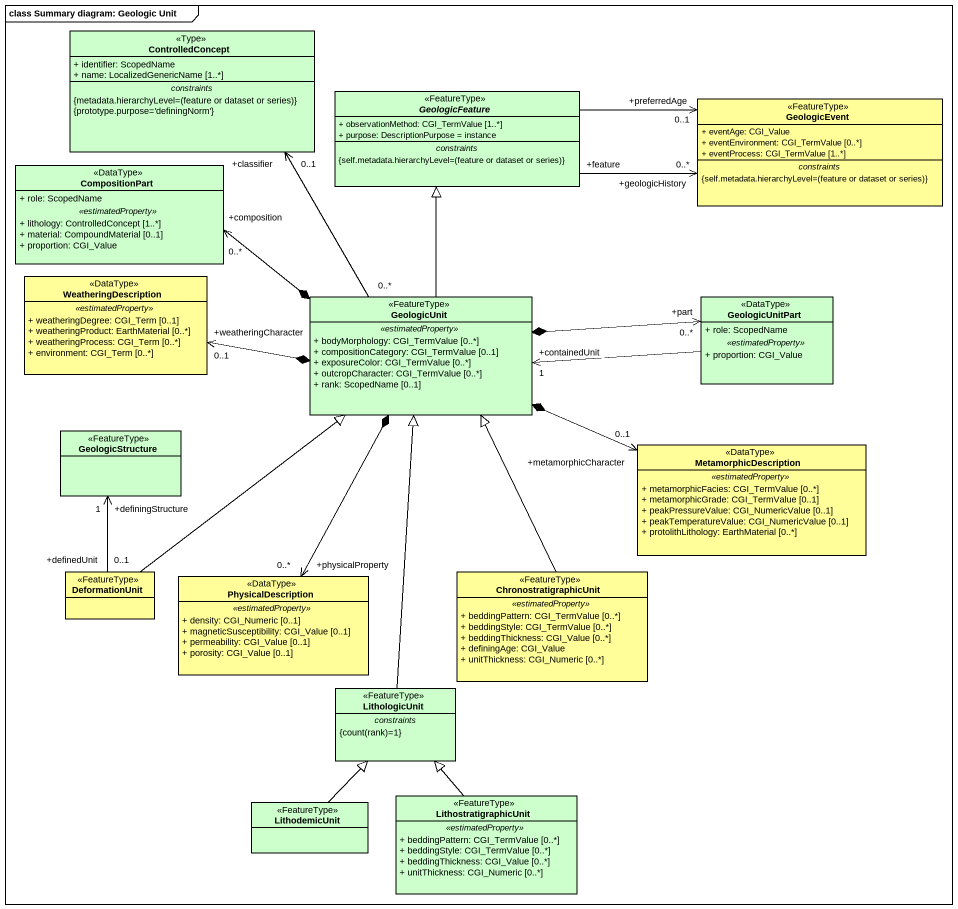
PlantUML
@startuml
mainframe class Summary diagram: Geologic Unit
hide circle
hide empty members
skinparam classAttributeIconSize 0
class ControlledConcept <<Type>> #CCFFCC {
  + identifier: ScopedName
  + name: LocalizedGenericName [1..*]
  -- constraints --
  {field} {metadata.hierarchyLevel=(feature or dataset or series)}
  {prototype.purpose='definingNorm'}
}
abstract class GeologicFeature <<FeatureType>> #CCFFCC {
  + observationMethod: CGI_TermValue [1..*]
  + purpose: DescriptionPurpose = instance
  -- constraints --
  {field} {self.metadata.hierarchyLevel=(feature or dataset or series)}
}
class GeologicEvent <<FeatureType>> #FFFE99 {
  + eventAge: CGI_Value
  + eventEnvironment: CGI_TermValue [0..*]
  + eventProcess: CGI_TermValue [1..*]
  -- constraints --
  {field} {self.metadata.hierarchyLevel=(feature or dataset or series)}
}
class CompositionPart <<DataType>> #CCFFCC {
  + role: ScopedName
  .. <<estimatedProperty>> ..
  + lithology: ControlledConcept [1..*]
  + material: CompoundMaterial [0..1]
  + proportion: CGI_Value
}
class WeatheringDescription <<DataType>> #FFFE99 {
  .. <<estimatedProperty>> ..
  + weatheringDegree: CGI_Term [0..1]
  + weatheringProduct: EarthMaterial [0..*]
  + weatheringProcess: CGI_Term [0..*]
  + environment: CGI_Term [0..*]
}
class GeologicUnit <<FeatureType>> #CCFFCC {
  .. <<estimatedProperty>> ..
  + bodyMorphology: CGI_TermValue [0..*]
  + compositionCategory: CGI_TermValue [0..1]
  + exposureColor: CGI_TermValue [0..*]
  + outcropCharacter: CGI_TermValue [0..*]
  + rank: ScopedName [0..1]
}
class GeologicUnitPart <<DataType>> #CCFFCC {
  + role: ScopedName
  .. <<estimatedProperty>> ..
  + proportion: CGI_Value
}
class GeologicStructure <<FeatureType>> #CCFFCC
class MetamorphicDescription <<DataType>> #FFFE99 {
  .. <<estimatedProperty>> ..
  + metamorphicFacies: CGI_TermValue [0..*]
  + metamorphicGrade: CGI_TermValue [0..1]
  + peakPressureValue: CGI_NumericValue [0..1]
  + peakTemperatureValue: CGI_NumericValue [0..1]
  + protolithLithology: EarthMaterial [0..*]
}
class DeformationUnit <<FeatureType>> #FFFE99
class PhysicalDescription <<DataType>> #FFFE99 {
  .. <<estimatedProperty>> ..
  + density: CGI_Numeric [0..1]
  + magneticSusceptibility: CGI_Value [0..1]
  + permeability: CGI_Value [0..1]
  + porosity: CGI_Value [0..1]
}
class ChronostratigraphicUnit <<FeatureType>> #FFFE99 {
  .. <<estimatedProperty>> ..
  + beddingPattern: CGI_TermValue [0..*]
  + beddingStyle: CGI_TermValue [0..*]
  + beddingThickness: CGI_Value [0..*]
  + definingAge: CGI_Value
  + unitThickness: CGI_Numeric [0..*]
}
class LithologicUnit <<FeatureType>> #CCFFCC {
  -- constraints --
  {field} {count(rank)=1}
}
class LithodemicUnit <<FeatureType>> #CCFFCC
class LithostratigraphicUnit <<FeatureType>> #CCFFCC {
  .. <<estimatedProperty>> ..
  + beddingPattern: CGI_TermValue [0..*]
  + beddingStyle: CGI_TermValue [0..*]
  + beddingThickness: CGI_Value [0..*]
  + unitThickness: CGI_Numeric [0..*]
}
GeologicFeature -right-> "+preferredAge\n0..1" GeologicEvent
GeologicFeature "+feature" -right-> "+geologicHistory\n0..*" GeologicEvent
GeologicUnit "0..*" -up-> "+classifier\n0..1" ControlledConcept
GeologicUnit -up-|> GeologicFeature
GeologicUnit *-left-> "+composition\n0..*" CompositionPart
GeologicUnit *-left-> "+weatheringCharacter\n0..1" WeatheringDescription
GeologicUnit *-right-> "+part\n0..*" GeologicUnitPart
GeologicUnit *-right-> "+metamorphicCharacter\n0..1" MetamorphicDescription
GeologicUnit *--> "+physicalProperty\n0..*" PhysicalDescription
GeologicUnitPart -left-> "+containedUnit\n1" GeologicUnit
DeformationUnit -up-|> GeologicUnit
DeformationUnit "+definedUnit\n0..1" -up-> "+definingStructure\n1" GeologicStructure
ChronostratigraphicUnit -up-|> GeologicUnit
LithologicUnit -up-|> GeologicUnit
LithodemicUnit -up-|> LithologicUnit
LithostratigraphicUnit -up-|> LithologicUnit
@enduml
